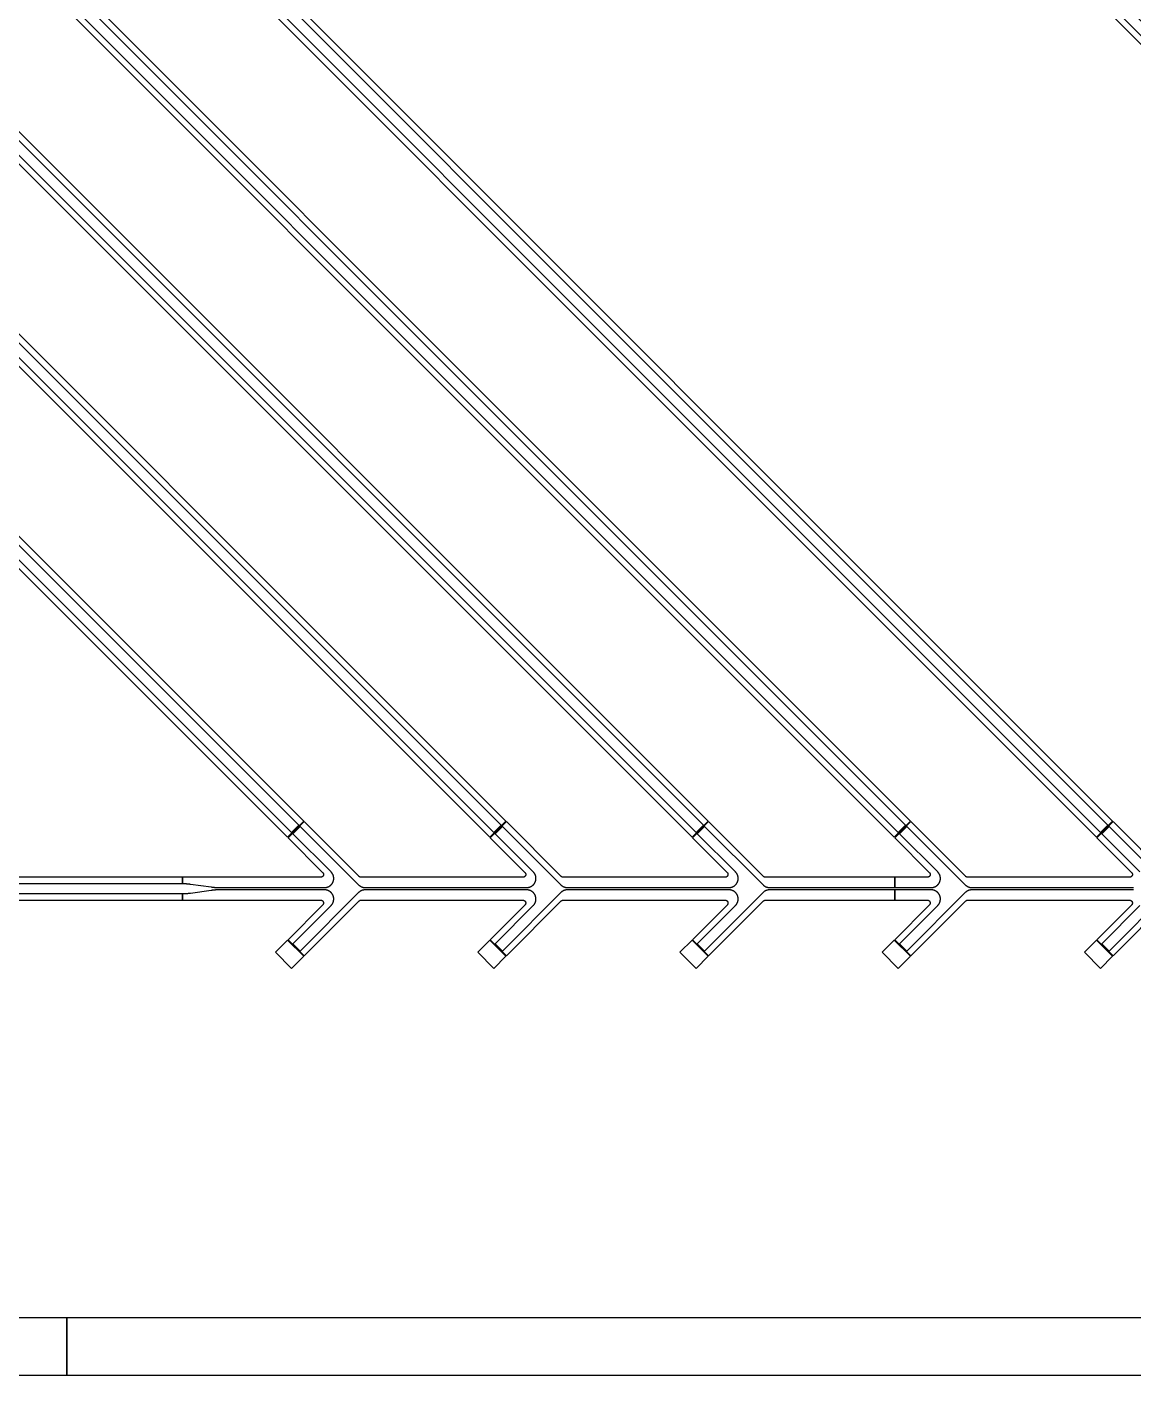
# Model space of a CAD drawing. Extents: x -3500 to 3500, y -3500 to 3500.
# Drawn here: x -70 to 1864, y -3500 to -1144 of the extents above; entities that cross this region are included whole.
import ezdxf

# ---------------------------------------------------------------- set-up
doc = ezdxf.new("R2010")
doc.units = 0

# ---------------------------------------------------------------- blocks, each defined once
blk = doc.blocks.new('DXF_TOP_Kantele_S18W11')
at = {"layer": 'Feedline'}
for points in [[(-1888.14, 2591.927), (2531.913, -1828.126), (2560.126, -1799.913), (-1859.927, 2620.14), (-1867.634, 2612.433), (2551.783, -1806.984), (2538.984, -1819.783), (-1880.433, 2599.634)], [(-2796.917, 2036.704), (1799.913, -2560.126), (1828.126, -2531.913), (-2768.704, 2064.917), (-2776.411, 2057.21), (1819.783, -2538.984), (1806.984, -2551.783), (-2789.21, 2044.411)], [(-2796.917, 1683.15), (1446.36, -2560.126), (1474.573, -2531.913), (-2768.704, 1711.364), (-2776.411, 1703.656), (1466.23, -2538.984), (1453.431, -2551.783), (-2789.21, 1690.858)], [(-2796.917, 1329.597), (1092.806, -2560.126), (1121.02, -2531.913), (-2768.704, 1357.81), (-2776.411, 1350.103), (1112.676, -2538.984), (1099.877, -2551.783), (-2789.21, 1337.304)], [(-2796.917, 976.044), (739.253, -2560.126), (767.466, -2531.913), (-2768.704, 1004.257), (-2776.411, 996.55), (759.123, -2538.984), (746.324, -2551.783), (-2789.21, 983.751)], [(-2796.917, 622.49), (385.7, -2560.126), (413.913, -2531.913), (-2768.704, 650.703), (-2776.411, 642.996), (405.57, -2538.984), (392.771, -2551.783), (-2789.21, 630.197)], [(202.044, -2640.95), (202.913, -2640.954), (203.783, -2640.965), (204.652, -2640.984), (205.522, -2641.01), (206.391, -2641.044), (207.26, -2641.086), (208.128, -2641.135), (208.996, -2641.192), (209.864, -2641.256), (210.73, -2641.328), (211.597, -2641.407), (212.462, -2641.494), (213.327, -2641.588), (214.191, -2641.69), (215.054, -2641.799), (215.915, -2641.916), (252.118, -2646.984), (252.978, -2647.101), (253.841, -2647.21), (254.704, -2647.312), (255.567, -2647.406), (256.432, -2647.493), (257.297, -2647.572), (258.164, -2647.644), (259.03, -2647.708), (259.897, -2647.765), (260.765, -2647.814), (261.632, -2647.856), (262.501, -2647.89), (263.369, -2647.916), (264.238, -2647.935), (265.106, -2647.946), (265.976, -2647.95), (450.431, -2647.95), (450.786, -2647.946), (451.14, -2647.934), (451.494, -2647.914), (451.848, -2647.887), (452.2, -2647.851), (452.552, -2647.808), (452.903, -2647.758), (453.252, -2647.699), (453.601, -2647.632), (453.947, -2647.557), (454.292, -2647.475), (454.635, -2647.386), (454.976, -2647.289), (455.315, -2647.183), (455.652, -2647.072), (455.985, -2646.952), (456.316, -2646.825), (456.644, -2646.69), (456.969, -2646.548), (457.29, -2646.4), (457.608, -2646.243), (457.924, -2646.081), (458.235, -2645.91), (458.543, -2645.734), (458.846, -2645.55), (459.145, -2645.359), (459.44, -2645.163), (459.73, -2644.959), (460.015, -2644.749), (460.296, -2644.533), (460.572, -2644.31), (460.843, -2644.082), (461.11, -2643.848), (461.371, -2643.608), (461.626, -2643.361), (461.875, -2643.11), (462.119, -2642.853), (462.358, -2642.591), (462.59, -2642.323), (462.816, -2642.049), (463.036, -2641.772), (463.251, -2641.489), (463.459, -2641.202), (463.661, -2640.91), (463.855, -2640.614), (464.043, -2640.314), (464.225, -2640.009), (464.399, -2639.701), (464.567, -2639.388), (464.727, -2639.072), (464.881, -2638.753), (465.027, -2638.43), (465.167, -2638.104), (465.299, -2637.775), (465.424, -2637.443), (465.541, -2637.108), (465.65, -2636.771), (465.753, -2636.432), (465.848, -2636.09), (465.934, -2635.746), (466.014, -2635.401), (466.086, -2635.053), (466.15, -2634.704), (466.207, -2634.355), (466.254, -2634.004), (466.295, -2633.652), (466.328, -2633.299), (466.353, -2632.945), (466.37, -2632.591), (466.379, -2632.236), (466.381, -2631.881), (466.374, -2631.527), (466.36, -2631.174), (466.337, -2630.82), (466.307, -2630.466), (466.269, -2630.114), (466.223, -2629.762), (466.17, -2629.411), (466.108, -2629.062), (466.039, -2628.714), (465.962, -2628.368), (465.878, -2628.024), (465.786, -2627.681), (465.686, -2627.342), (465.579, -2627.004), (465.464, -2626.669), (465.341, -2626.336), (465.212, -2626.006), (465.075, -2625.679), (464.931, -2625.355), (464.779, -2625.034), (464.621, -2624.717), (464.456, -2624.403), (464.284, -2624.094), (464.104, -2623.788), (463.919, -2623.486), (463.725, -2623.188), (463.527, -2622.895), (463.321, -2622.605), (463.109, -2622.321), (462.891, -2622.042), (462.667, -2621.768), (462.436, -2621.498), (462.199, -2621.234), (461.957, -2620.976), (461.709, -2620.721), (394.821, -2553.833), (407.62, -2541.035), (509.863, -2643.278), (510.113, -2643.522), (510.366, -2643.759), (510.625, -2643.991), (510.889, -2644.219), (511.158, -2644.439), (511.432, -2644.654), (511.711, -2644.863), (511.994, -2645.065), (512.281, -2645.262), (512.572, -2645.452), (512.867, -2645.636), (513.167, -2645.813), (513.47, -2645.984), (513.777, -2646.148), (514.087, -2646.305), (514.401, -2646.456), (514.718, -2646.599), (515.038, -2646.736), (515.361, -2646.865), (515.686, -2646.988), (516.015, -2647.104), (516.345, -2647.211), (516.679, -2647.313), (517.014, -2647.407), (517.351, -2647.492), (517.69, -2647.572), (518.03, -2647.644), (518.372, -2647.708), (518.716, -2647.765), (519.06, -2647.813), (519.405, -2647.855), (519.751, -2647.889), (520.098, -2647.916), (520.446, -2647.935), (520.794, -2647.946), (521.142, -2647.95), (803.984, -2647.95), (804.339, -2647.946), (804.694, -2647.934), (805.048, -2647.914), (805.401, -2647.887), (805.753, -2647.851), (806.105, -2647.808), (806.456, -2647.758), (806.806, -2647.699), (807.154, -2647.632), (807.501, -2647.557), (807.846, -2647.475), (808.189, -2647.386), (808.53, -2647.289), (808.869, -2647.183), (809.205, -2647.072), (809.539, -2646.952), (809.87, -2646.825), (810.198, -2646.69), (810.523, -2646.548), (810.844, -2646.4), (811.162, -2646.243), (811.478, -2646.081), (811.789, -2645.91), (812.096, -2645.734), (812.399, -2645.55), (812.698, -2645.359), (812.993, -2645.163), (813.283, -2644.959), (813.569, -2644.749), (813.85, -2644.533), (814.126, -2644.31), (814.397, -2644.082), (814.663, -2643.848), (814.924, -2643.608), (815.179, -2643.361), (815.429, -2643.11), (815.672, -2642.853), (815.912, -2642.591), (816.144, -2642.323), (816.37, -2642.049), (816.59, -2641.772), (816.805, -2641.489), (817.012, -2641.202), (817.214, -2640.91), (817.408, -2640.614), (817.596, -2640.314), (817.778, -2640.009), (817.952, -2639.701), (818.12, -2639.388), (818.281, -2639.072), (818.435, -2638.753), (818.581, -2638.43), (818.721, -2638.104), (818.852, -2637.775), (818.977, -2637.443), (819.095, -2637.108), (819.204, -2636.771), (819.306, -2636.432), (819.401, -2636.09), (819.488, -2635.746), (819.568, -2635.401), (819.64, -2635.053), (819.704, -2634.705), (819.76, -2634.355), (819.808, -2634.004), (819.848, -2633.652), (819.881, -2633.299), (819.906, -2632.945), (819.924, -2632.591), (819.933, -2632.236), (819.934, -2631.881), (819.927, -2631.527), (819.913, -2631.174), (819.891, -2630.82), (819.86, -2630.466), (819.822, -2630.114), (819.776, -2629.762), (819.723, -2629.411), (819.662, -2629.062), (819.592, -2628.714), (819.515, -2628.368), (819.431, -2628.024), (819.339, -2627.681), (819.239, -2627.342), (819.132, -2627.004), (819.017, -2626.669), (818.895, -2626.336), (818.766, -2626.006), (818.628, -2625.679), (818.485, -2625.355), (818.333, -2625.034), (818.175, -2624.717), (818.009, -2624.403), (817.837, -2624.094), (817.658, -2623.788), (817.472, -2623.486), (817.279, -2623.188), (817.08, -2622.895), (816.875, -2622.605), (816.662, -2622.321), (816.444, -2622.042), (816.22, -2621.768), (815.989, -2621.498), (815.753, -2621.234), (815.511, -2620.976), (815.262, -2620.721), (748.374, -2553.833), (761.173, -2541.035), (863.416, -2643.278), (863.666, -2643.522), (863.92, -2643.759), (864.179, -2643.991), (864.448, -2644.223), (864.711, -2644.439), (864.985, -2644.654), (865.264, -2644.863), (865.547, -2645.065), (865.834, -2645.262), (866.125, -2645.452), (866.421, -2645.636), (866.72, -2645.813), (867.023, -2645.984), (867.33, -2646.148), (867.641, -2646.305), (867.954, -2646.456), (868.271, -2646.599), (868.591, -2646.736), (868.914, -2646.865), (869.24, -2646.988), (869.568, -2647.104), (869.899, -2647.211), (870.232, -2647.313), (870.567, -2647.407), (870.904, -2647.492), (871.243, -2647.572), (871.584, -2647.644), (871.926, -2647.708), (872.269, -2647.765), (872.614, -2647.813), (872.958, -2647.855), (873.305, -2647.889), (873.652, -2647.916), (873.999, -2647.935), (874.347, -2647.946), (874.695, -2647.95), (1157.538, -2647.95), (1157.893, -2647.946), (1158.247, -2647.934), (1158.601, -2647.914), (1158.955, -2647.887), (1159.306, -2647.851), (1159.658, -2647.808), (1160.009, -2647.758), (1160.359, -2647.699), (1160.707, -2647.632), (1161.054, -2647.557), (1161.399, -2647.475), (1161.742, -2647.386), (1162.083, -2647.289), (1162.422, -2647.183), (1162.758, -2647.072), (1163.092, -2646.952), (1163.423, -2646.825), (1163.751, -2646.69), (1164.076, -2646.548), (1164.397, -2646.4), (1164.715, -2646.243), (1165.031, -2646.081), (1165.342, -2645.91), (1165.649, -2645.734), (1165.953, -2645.55), (1166.252, -2645.359), (1166.546, -2645.163), (1166.837, -2644.959), (1167.122, -2644.749), (1167.403, -2644.533), (1167.679, -2644.31), (1167.95, -2644.082), (1168.217, -2643.848), (1168.477, -2643.608), (1168.732, -2643.361), (1168.982, -2643.11), (1169.226, -2642.853), (1169.465, -2642.591), (1169.697, -2642.323), (1169.923, -2642.049), (1170.143, -2641.772), (1170.358, -2641.489), (1170.565, -2641.202), (1170.767, -2640.91), (1170.962, -2640.614), (1171.149, -2640.314), (1171.331, -2640.009), (1171.506, -2639.701), (1171.674, -2639.388), (1171.834, -2639.072), (1171.988, -2638.753), (1172.134, -2638.43), (1172.274, -2638.104), (1172.405, -2637.775), (1172.53, -2637.443), (1172.648, -2637.108), (1172.757, -2636.771), (1172.86, -2636.432), (1172.955, -2636.09), (1173.041, -2635.746), (1173.121, -2635.401), (1173.193, -2635.053), (1173.257, -2634.704), (1173.314, -2634.355), (1173.361, -2634.004), (1173.402, -2633.652), (1173.435, -2633.299), (1173.46, -2632.945), (1173.477, -2632.591), (1173.486, -2632.236), (1173.487, -2631.881), (1173.481, -2631.527), (1173.466, -2631.174), (1173.444, -2630.82), (1173.414, -2630.466), (1173.376, -2630.114), (1173.33, -2629.762), (1173.277, -2629.411), (1173.215, -2629.062), (1173.146, -2628.714), (1173.069, -2628.368), (1172.985, -2628.025), (1172.892, -2627.682), (1172.792, -2627.342), (1172.685, -2627.004), (1172.571, -2626.669), (1172.448, -2626.336), (1172.319, -2626.006), (1172.182, -2625.679), (1172.038, -2625.355), (1171.886, -2625.034), (1171.728, -2624.717), (1171.562, -2624.403), (1171.391, -2624.094), (1171.211, -2623.788), (1171.025, -2623.486), (1170.832, -2623.188), (1170.633, -2622.895), (1170.428, -2622.605), (1170.216, -2622.321), (1169.998, -2622.042), (1169.774, -2621.768), (1169.542, -2621.498), (1169.306, -2621.234), (1169.064, -2620.976), (1168.816, -2620.721), (1101.928, -2553.833), (1114.727, -2541.035), (1216.97, -2643.278), (1217.219, -2643.522), (1217.473, -2643.759), (1217.732, -2643.991), (1217.996, -2644.219), (1218.265, -2644.439), (1218.538, -2644.654), (1218.818, -2644.863), (1219.1, -2645.065), (1219.387, -2645.262), (1219.679, -2645.452), (1219.974, -2645.636), (1220.274, -2645.813), (1220.577, -2645.984), (1220.884, -2646.148), (1221.194, -2646.305), (1221.508, -2646.456), (1221.825, -2646.599), (1222.145, -2646.736), (1222.468, -2646.865), (1222.793, -2646.988), (1223.122, -2647.104), (1223.452, -2647.211), (1223.785, -2647.313), (1224.12, -2647.407), (1224.458, -2647.492), (1224.797, -2647.572), (1225.137, -2647.644), (1225.484, -2647.709), (1225.823, -2647.765), (1226.167, -2647.813), (1226.512, -2647.855), (1226.858, -2647.889), (1227.205, -2647.916), (1227.553, -2647.935), (1227.901, -2647.946), (1228.249, -2647.95), (1447.138, -2647.95), (1447.138, -2630.05), (1221.248, -2630.05), (1221.05, -2630.046), (1220.852, -2630.035), (1220.655, -2630.015), (1220.458, -2629.987), (1220.263, -2629.953), (1220.069, -2629.911), (1219.877, -2629.86), (1219.688, -2629.803), (1219.501, -2629.738), (1219.316, -2629.665), (1219.134, -2629.586), (1218.956, -2629.5), (1218.781, -2629.406), (1218.61, -2629.306), (1218.443, -2629.199), (1218.281, -2629.086), (1218.122, -2628.966), (1217.968, -2628.84), (1217.821, -2628.709), (1217.678, -2628.572), (1121.798, -2532.691), (1093.584, -2560.905), (1154.109, -2621.429), (1154.249, -2621.574), (1154.382, -2621.726), (1154.511, -2621.882), (1154.632, -2622.043), (1154.746, -2622.208), (1154.854, -2622.379), (1154.956, -2622.553), (1155.05, -2622.732), (1155.137, -2622.913), (1155.216, -2623.098), (1155.288, -2623.287), (1155.353, -2623.478), (1155.41, -2623.671), (1155.459, -2623.867), (1155.5, -2624.065), (1155.533, -2624.263), (1155.56, -2624.464), (1155.577, -2624.664), (1155.586, -2624.866), (1155.587, -2625.068), (1155.581, -2625.269), (1155.566, -2625.47), (1155.544, -2625.671), (1155.512, -2625.87), (1155.474, -2626.068), (1155.427, -2626.264), (1155.373, -2626.457), (1155.311, -2626.649), (1155.241, -2626.841), (1155.164, -2627.025), (1155.079, -2627.209), (1154.988, -2627.388), (1154.889, -2627.563), (1154.783, -2627.735), (1154.67, -2627.903), (1154.551, -2628.065), (1154.426, -2628.223), (1154.294, -2628.375), (1154.156, -2628.523), (1154.012, -2628.664), (1153.863, -2628.801), (1153.709, -2628.93), (1153.55, -2629.054), (1153.385, -2629.17), (1153.217, -2629.281), (1153.044, -2629.384), (1152.866, -2629.481), (1152.685, -2629.57), (1152.502, -2629.653), (1152.315, -2629.728), (1152.124, -2629.795), (1151.931, -2629.854), (1151.737, -2629.906), (1151.54, -2629.95), (1151.341, -2629.985), (1151.141, -2630.014), (1150.941, -2630.034), (1150.738, -2630.046), (1150.538, -2630.05), (867.694, -2630.05), (867.497, -2630.046), (867.299, -2630.035), (867.101, -2630.015), (866.905, -2629.987), (866.71, -2629.953), (866.516, -2629.911), (866.324, -2629.86), (866.135, -2629.803), (865.948, -2629.738), (865.763, -2629.665), (865.581, -2629.586), (865.402, -2629.5), (865.228, -2629.406), (865.057, -2629.306), (864.889, -2629.199), (864.727, -2629.085), (864.569, -2628.966), (864.416, -2628.84), (864.267, -2628.709), (864.125, -2628.572), (768.244, -2532.691), (740.031, -2560.905), (800.556, -2621.429), (800.695, -2621.574), (800.829, -2621.726), (800.958, -2621.883), (801.078, -2622.043), (801.193, -2622.208), (801.301, -2622.379), (801.402, -2622.553), (801.497, -2622.731), (801.584, -2622.913), (801.663, -2623.098), (801.735, -2623.287), (801.8, -2623.478), (801.857, -2623.674), (801.906, -2623.867), (801.947, -2624.065), (801.98, -2624.263), (802.006, -2624.464), (802.023, -2624.664), (802.033, -2624.866), (802.034, -2625.068), (802.027, -2625.269), (802.013, -2625.47), (801.99, -2625.671), (801.959, -2625.87), (801.921, -2626.068), (801.873, -2626.264), (801.82, -2626.457), (801.757, -2626.649), (801.688, -2626.839), (801.611, -2627.025), (801.526, -2627.209), (801.434, -2627.388), (801.335, -2627.563), (801.229, -2627.735), (801.117, -2627.903), (800.998, -2628.065), (800.872, -2628.223), (800.74, -2628.375), (800.603, -2628.523), (800.459, -2628.664), (800.31, -2628.801), (800.155, -2628.93), (799.996, -2629.054), (799.832, -2629.17), (799.664, -2629.281), (799.49, -2629.384), (799.313, -2629.481), (799.132, -2629.57), (798.949, -2629.653), (798.761, -2629.728), (798.571, -2629.794), (798.378, -2629.854), (798.183, -2629.906), (797.986, -2629.95), (797.788, -2629.985), (797.588, -2630.014), (797.387, -2630.034), (797.184, -2630.046), (796.984, -2630.05), (514.141, -2630.05), (513.943, -2630.046), (513.745, -2630.035), (513.548, -2630.015), (513.352, -2629.987), (513.156, -2629.953), (512.963, -2629.911), (512.771, -2629.86), (512.582, -2629.803), (512.394, -2629.738), (512.209, -2629.665), (512.027, -2629.586), (511.849, -2629.499), (511.675, -2629.406), (511.503, -2629.306), (511.336, -2629.199), (511.174, -2629.086), (511.015, -2628.966), (510.862, -2628.84), (510.714, -2628.709), (510.571, -2628.572), (414.691, -2532.691), (386.478, -2560.905), (447.003, -2621.429), (447.142, -2621.574), (447.275, -2621.726), (447.405, -2621.883), (447.525, -2622.043), (447.64, -2622.208), (447.748, -2622.379), (447.849, -2622.553), (447.943, -2622.732), (448.03, -2622.913), (448.109, -2623.098), (448.182, -2623.287), (448.247, -2623.478), (448.304, -2623.674), (448.353, -2623.867), (448.394, -2624.065), (448.427, -2624.263), (448.453, -2624.464), (448.47, -2624.664), (448.479, -2624.866), (448.481, -2625.068), (448.474, -2625.269), (448.459, -2625.47), (448.437, -2625.671), (448.405, -2625.87), (448.367, -2626.068), (448.32, -2626.264), (448.266, -2626.457), (448.204, -2626.649), (448.135, -2626.839), (448.057, -2627.025), (447.973, -2627.209), (447.881, -2627.388), (447.782, -2627.563), (447.676, -2627.735), (447.564, -2627.903), (447.445, -2628.065), (447.318, -2628.223), (447.187, -2628.375), (447.049, -2628.523), (446.905, -2628.664), (446.757, -2628.801), (446.602, -2628.93), (446.443, -2629.054), (446.278, -2629.17), (446.11, -2629.281), (445.937, -2629.384), (445.76, -2629.481), (445.579, -2629.57), (445.395, -2629.653), (445.208, -2629.728), (445.017, -2629.794), (444.825, -2629.854), (444.63, -2629.906), (444.433, -2629.95), (444.234, -2629.985), (444.035, -2630.014), (443.834, -2630.034), (443.631, -2630.046), (443.431, -2630.05), (202.044, -2630.05)], [(202.044, -2669.95), (443.431, -2669.95), (443.633, -2669.954), (443.834, -2669.966), (444.035, -2669.986), (444.234, -2670.015), (444.433, -2670.05), (444.63, -2670.094), (444.825, -2670.146), (445.017, -2670.206), (445.208, -2670.272), (445.395, -2670.347), (445.579, -2670.43), (445.76, -2670.519), (445.937, -2670.616), (446.11, -2670.719), (446.278, -2670.83), (446.443, -2670.946), (446.602, -2671.07), (446.757, -2671.199), (446.905, -2671.336), (447.049, -2671.477), (447.187, -2671.625), (447.318, -2671.777), (447.445, -2671.935), (447.564, -2672.097), (447.676, -2672.265), (447.782, -2672.437), (447.881, -2672.612), (447.973, -2672.791), (448.057, -2672.975), (448.135, -2673.162), (448.204, -2673.351), (448.266, -2673.543), (448.32, -2673.736), (448.367, -2673.932), (448.405, -2674.13), (448.437, -2674.329), (448.459, -2674.53), (448.474, -2674.731), (448.481, -2674.932), (448.479, -2675.134), (448.47, -2675.336), (448.453, -2675.536), (448.427, -2675.737), (448.394, -2675.935), (448.353, -2676.133), (448.303, -2676.329), (448.247, -2676.522), (448.182, -2676.713), (448.109, -2676.902), (448.03, -2677.087), (447.943, -2677.268), (447.849, -2677.447), (447.748, -2677.621), (447.64, -2677.792), (447.523, -2677.959), (447.403, -2678.119), (447.275, -2678.274), (447.142, -2678.426), (447.003, -2678.571), (386.478, -2739.095), (414.691, -2767.309), (510.571, -2671.428), (510.714, -2671.291), (510.862, -2671.16), (511.015, -2671.034), (511.174, -2670.914), (511.336, -2670.801), (511.503, -2670.694), (511.675, -2670.594), (511.849, -2670.501), (512.027, -2670.414), (512.209, -2670.335), (512.394, -2670.262), (512.582, -2670.197), (512.771, -2670.14), (512.963, -2670.089), (513.156, -2670.047), (513.352, -2670.013), (513.548, -2669.985), (513.745, -2669.965), (513.945, -2669.954), (514.142, -2669.95), (796.984, -2669.95), (797.186, -2669.954), (797.387, -2669.966), (797.588, -2669.986), (797.788, -2670.015), (797.986, -2670.05), (798.183, -2670.094), (798.378, -2670.146), (798.571, -2670.206), (798.761, -2670.272), (798.949, -2670.347), (799.132, -2670.43), (799.313, -2670.519), (799.49, -2670.616), (799.664, -2670.719), (799.832, -2670.83), (799.996, -2670.946), (800.155, -2671.07), (800.31, -2671.199), (800.459, -2671.336), (800.603, -2671.477), (800.74, -2671.625), (800.872, -2671.777), (800.998, -2671.935), (801.117, -2672.097), (801.229, -2672.265), (801.335, -2672.437), (801.434, -2672.612), (801.526, -2672.791), (801.611, -2672.975), (801.688, -2673.162), (801.757, -2673.351), (801.82, -2673.543), (801.873, -2673.736), (801.921, -2673.932), (801.959, -2674.13), (801.99, -2674.329), (802.013, -2674.53), (802.027, -2674.731), (802.034, -2674.932), (802.033, -2675.134), (802.023, -2675.336), (802.006, -2675.536), (801.98, -2675.737), (801.947, -2675.935), (801.906, -2676.133), (801.856, -2676.329), (801.8, -2676.522), (801.735, -2676.713), (801.663, -2676.902), (801.584, -2677.087), (801.497, -2677.269), (801.402, -2677.447), (801.301, -2677.621), (801.193, -2677.792), (801.076, -2677.959), (800.956, -2678.119), (800.829, -2678.274), (800.695, -2678.426), (800.556, -2678.571), (740.031, -2739.095), (768.244, -2767.309), (864.125, -2671.428), (864.267, -2671.291), (864.416, -2671.16), (864.569, -2671.034), (864.727, -2670.915), (864.889, -2670.801), (865.057, -2670.694), (865.228, -2670.594), (865.402, -2670.5), (865.581, -2670.414), (865.763, -2670.335), (865.948, -2670.262), (866.135, -2670.197), (866.324, -2670.14), (866.516, -2670.089), (866.71, -2670.047), (866.905, -2670.013), (867.101, -2669.985), (867.303, -2669.965), (867.499, -2669.954), (867.695, -2669.95), (1150.538, -2669.95), (1150.74, -2669.954), (1150.941, -2669.966), (1151.141, -2669.986), (1151.341, -2670.015), (1151.54, -2670.05), (1151.737, -2670.094), (1151.931, -2670.146), (1152.124, -2670.205), (1152.315, -2670.272), (1152.502, -2670.347), (1152.685, -2670.43), (1152.866, -2670.519), (1153.044, -2670.616), (1153.217, -2670.719), (1153.385, -2670.83), (1153.55, -2670.946), (1153.709, -2671.07), (1153.863, -2671.199), (1154.012, -2671.336), (1154.156, -2671.477), (1154.294, -2671.625), (1154.426, -2671.777), (1154.551, -2671.935), (1154.67, -2672.097), (1154.783, -2672.265), (1154.889, -2672.437), (1154.988, -2672.612), (1155.079, -2672.791), (1155.164, -2672.975), (1155.242, -2673.161), (1155.311, -2673.351), (1155.373, -2673.543), (1155.427, -2673.736), (1155.474, -2673.932), (1155.512, -2674.13), (1155.544, -2674.329), (1155.566, -2674.53), (1155.581, -2674.731), (1155.587, -2674.932), (1155.586, -2675.134), (1155.577, -2675.336), (1155.56, -2675.536), (1155.533, -2675.737), (1155.5, -2675.935), (1155.459, -2676.133), (1155.41, -2676.33), (1155.353, -2676.522), (1155.288, -2676.713), (1155.216, -2676.902), (1155.137, -2677.087), (1155.05, -2677.268), (1154.956, -2677.447), (1154.854, -2677.621), (1154.746, -2677.792), (1154.632, -2677.957), (1154.51, -2678.119), (1154.382, -2678.274), (1154.249, -2678.426), (1154.109, -2678.571), (1093.584, -2739.095), (1121.798, -2767.309), (1217.678, -2671.428), (1217.821, -2671.291), (1217.968, -2671.16), (1218.122, -2671.034), (1218.281, -2670.914), (1218.443, -2670.801), (1218.61, -2670.694), (1218.781, -2670.594), (1218.956, -2670.5), (1219.134, -2670.414), (1219.316, -2670.335), (1219.501, -2670.262), (1219.688, -2670.197), (1219.877, -2670.14), (1220.069, -2670.089), (1220.263, -2670.047), (1220.461, -2670.012), (1220.655, -2669.985), (1220.852, -2669.965), (1221.052, -2669.954), (1221.249, -2669.95), (1447.138, -2669.95), (1447.138, -2652.05), (1228.249, -2652.05), (1227.901, -2652.054), (1227.553, -2652.065), (1227.205, -2652.084), (1226.858, -2652.111), (1226.512, -2652.145), (1226.167, -2652.187), (1225.823, -2652.235), (1225.479, -2652.292), (1225.137, -2652.356), (1224.797, -2652.428), (1224.458, -2652.508), (1224.12, -2652.593), (1223.785, -2652.687), (1223.452, -2652.789), (1223.122, -2652.896), (1222.793, -2653.012), (1222.468, -2653.135), (1222.145, -2653.264), (1221.825, -2653.401), (1221.508, -2653.544), (1221.194, -2653.695), (1220.879, -2653.855), (1220.577, -2654.016), (1220.263, -2654.194), (1219.974, -2654.364), (1219.679, -2654.548), (1219.387, -2654.738), (1219.1, -2654.935), (1218.818, -2655.137), (1218.538, -2655.346), (1218.265, -2655.561), (1217.996, -2655.781), (1217.732, -2656.009), (1217.473, -2656.241), (1217.219, -2656.478), (1216.97, -2656.722), (1114.727, -2758.965), (1101.928, -2746.167), (1168.816, -2679.279), (1169.064, -2679.024), (1169.306, -2678.766), (1169.542, -2678.502), (1169.774, -2678.232), (1169.998, -2677.958), (1170.216, -2677.679), (1170.428, -2677.395), (1170.633, -2677.105), (1170.832, -2676.812), (1171.025, -2676.514), (1171.211, -2676.212), (1171.391, -2675.906), (1171.562, -2675.597), (1171.728, -2675.283), (1171.886, -2674.966), (1172.038, -2674.645), (1172.182, -2674.321), (1172.319, -2673.994), (1172.448, -2673.664), (1172.571, -2673.331), (1172.685, -2672.996), (1172.792, -2672.658), (1172.892, -2672.318), (1172.985, -2671.975), (1173.069, -2671.632), (1173.146, -2671.286), (1173.215, -2670.938), (1173.277, -2670.589), (1173.33, -2670.238), (1173.376, -2669.886), (1173.414, -2669.534), (1173.444, -2669.18), (1173.466, -2668.826), (1173.481, -2668.473), (1173.487, -2668.119), (1173.486, -2667.764), (1173.477, -2667.409), (1173.46, -2667.055), (1173.435, -2666.701), (1173.402, -2666.348), (1173.361, -2665.996), (1173.314, -2665.645), (1173.257, -2665.296), (1173.193, -2664.947), (1173.121, -2664.599), (1173.041, -2664.254), (1172.955, -2663.91), (1172.86, -2663.568), (1172.757, -2663.229), (1172.648, -2662.892), (1172.53, -2662.557), (1172.405, -2662.225), (1172.274, -2661.896), (1172.134, -2661.57), (1171.988, -2661.247), (1171.834, -2660.928), (1171.674, -2660.612), (1171.506, -2660.299), (1171.331, -2659.991), (1171.149, -2659.686), (1170.962, -2659.386), (1170.767, -2659.09), (1170.565, -2658.798), (1170.358, -2658.511), (1170.143, -2658.228), (1169.923, -2657.951), (1169.697, -2657.677), (1169.465, -2657.409), (1169.226, -2657.147), (1168.982, -2656.89), (1168.732, -2656.639), (1168.477, -2656.392), (1168.217, -2656.152), (1167.95, -2655.918), (1167.679, -2655.69), (1167.403, -2655.467), (1167.122, -2655.251), (1166.837, -2655.041), (1166.546, -2654.837), (1166.252, -2654.641), (1165.953, -2654.45), (1165.649, -2654.266), (1165.342, -2654.09), (1165.031, -2653.919), (1164.715, -2653.757), (1164.397, -2653.6), (1164.076, -2653.452), (1163.751, -2653.31), (1163.423, -2653.175), (1163.092, -2653.048), (1162.758, -2652.928), (1162.422, -2652.817), (1162.083, -2652.711), (1161.742, -2652.614), (1161.399, -2652.525), (1161.054, -2652.443), (1160.707, -2652.368), (1160.359, -2652.301), (1160.009, -2652.242), (1159.658, -2652.192), (1159.306, -2652.149), (1158.955, -2652.113), (1158.601, -2652.086), (1158.247, -2652.066), (1157.893, -2652.054), (1157.538, -2652.05), (874.695, -2652.05), (874.347, -2652.054), (873.999, -2652.065), (873.652, -2652.084), (873.305, -2652.111), (872.958, -2652.145), (872.614, -2652.187), (872.269, -2652.235), (871.926, -2652.292), (871.584, -2652.356), (871.243, -2652.428), (870.904, -2652.508), (870.567, -2652.593), (870.232, -2652.687), (869.899, -2652.789), (869.568, -2652.896), (869.24, -2653.012), (868.914, -2653.135), (868.591, -2653.264), (868.271, -2653.401), (867.954, -2653.544), (867.641, -2653.695), (867.326, -2653.854), (867.023, -2654.016), (866.72, -2654.187), (866.421, -2654.364), (866.125, -2654.548), (865.834, -2654.738), (865.547, -2654.935), (865.264, -2655.137), (864.985, -2655.346), (864.711, -2655.561), (864.443, -2655.781), (864.179, -2656.009), (863.92, -2656.241), (863.666, -2656.478), (863.416, -2656.722), (761.173, -2758.965), (748.374, -2746.167), (815.262, -2679.279), (815.511, -2679.024), (815.753, -2678.766), (815.989, -2678.502), (816.22, -2678.232), (816.444, -2677.958), (816.662, -2677.679), (816.875, -2677.395), (817.08, -2677.105), (817.279, -2676.812), (817.472, -2676.514), (817.658, -2676.212), (817.837, -2675.906), (818.009, -2675.597), (818.175, -2675.283), (818.333, -2674.966), (818.485, -2674.645), (818.628, -2674.321), (818.766, -2673.994), (818.895, -2673.664), (819.017, -2673.331), (819.132, -2672.996), (819.239, -2672.658), (819.339, -2672.319), (819.431, -2671.976), (819.515, -2671.632), (819.592, -2671.286), (819.662, -2670.938), (819.723, -2670.589), (819.776, -2670.238), (819.822, -2669.886), (819.86, -2669.534), (819.891, -2669.18), (819.913, -2668.826), (819.927, -2668.473), (819.934, -2668.119), (819.933, -2667.764), (819.924, -2667.409), (819.906, -2667.055), (819.881, -2666.701), (819.848, -2666.348), (819.808, -2665.996), (819.76, -2665.645), (819.704, -2665.295), (819.64, -2664.947), (819.568, -2664.599), (819.488, -2664.254), (819.401, -2663.91), (819.306, -2663.568), (819.204, -2663.229), (819.095, -2662.892), (818.977, -2662.557), (818.852, -2662.225), (818.721, -2661.896), (818.581, -2661.57), (818.435, -2661.247), (818.281, -2660.928), (818.12, -2660.612), (817.952, -2660.299), (817.778, -2659.991), (817.596, -2659.686), (817.408, -2659.386), (817.214, -2659.09), (817.012, -2658.798), (816.805, -2658.511), (816.59, -2658.228), (816.37, -2657.951), (816.144, -2657.677), (815.912, -2657.409), (815.672, -2657.147), (815.429, -2656.89), (815.179, -2656.639), (814.924, -2656.392), (814.663, -2656.152), (814.397, -2655.918), (814.126, -2655.69), (813.85, -2655.467), (813.569, -2655.251), (813.283, -2655.041), (812.993, -2654.837), (812.698, -2654.641), (812.399, -2654.45), (812.096, -2654.266), (811.789, -2654.09), (811.478, -2653.919), (811.162, -2653.757), (810.844, -2653.6), (810.523, -2653.452), (810.198, -2653.31), (809.87, -2653.175), (809.539, -2653.048), (809.205, -2652.928), (808.869, -2652.817), (808.53, -2652.711), (808.189, -2652.614), (807.846, -2652.525), (807.501, -2652.443), (807.154, -2652.368), (806.806, -2652.301), (806.456, -2652.242), (806.105, -2652.192), (805.753, -2652.149), (805.401, -2652.113), (805.048, -2652.086), (804.694, -2652.066), (804.339, -2652.054), (803.984, -2652.05), (521.142, -2652.05), (520.794, -2652.054), (520.446, -2652.065), (520.098, -2652.084), (519.751, -2652.111), (519.405, -2652.145), (519.06, -2652.187), (518.716, -2652.235), (518.372, -2652.292), (518.03, -2652.356), (517.69, -2652.428), (517.351, -2652.508), (517.014, -2652.593), (516.679, -2652.687), (516.345, -2652.789), (516.015, -2652.896), (515.686, -2653.012), (515.361, -2653.135), (515.038, -2653.264), (514.718, -2653.401), (514.401, -2653.544), (514.087, -2653.695), (513.772, -2653.855), (513.47, -2654.016), (513.156, -2654.194), (512.867, -2654.364), (512.572, -2654.548), (512.281, -2654.738), (511.994, -2654.935), (511.711, -2655.137), (511.432, -2655.346), (511.158, -2655.561), (510.889, -2655.781), (510.625, -2656.009), (510.366, -2656.241), (510.113, -2656.478), (509.863, -2656.722), (407.62, -2758.965), (394.821, -2746.167), (461.709, -2679.279), (461.957, -2679.024), (462.199, -2678.766), (462.436, -2678.502), (462.667, -2678.232), (462.891, -2677.958), (463.109, -2677.679), (463.321, -2677.395), (463.527, -2677.105), (463.725, -2676.812), (463.919, -2676.514), (464.104, -2676.212), (464.284, -2675.906), (464.456, -2675.597), (464.621, -2675.283), (464.779, -2674.966), (464.931, -2674.645), (465.075, -2674.321), (465.212, -2673.994), (465.341, -2673.664), (465.464, -2673.331), (465.579, -2672.996), (465.686, -2672.658), (465.786, -2672.319), (465.878, -2671.976), (465.962, -2671.632), (466.039, -2671.286), (466.108, -2670.938), (466.17, -2670.589), (466.223, -2670.238), (466.269, -2669.886), (466.307, -2669.534), (466.337, -2669.18), (466.36, -2668.826), (466.374, -2668.473), (466.381, -2668.119), (466.379, -2667.764), (466.37, -2667.409), (466.353, -2667.055), (466.328, -2666.701), (466.295, -2666.348), (466.254, -2665.996), (466.207, -2665.645), (466.15, -2665.296), (466.086, -2664.947), (466.014, -2664.599), (465.934, -2664.254), (465.848, -2663.91), (465.753, -2663.568), (465.65, -2663.229), (465.541, -2662.892), (465.424, -2662.557), (465.299, -2662.225), (465.167, -2661.896), (465.027, -2661.57), (464.881, -2661.247), (464.727, -2660.928), (464.567, -2660.612), (464.399, -2660.299), (464.225, -2659.991), (464.043, -2659.686), (463.855, -2659.386), (463.661, -2659.09), (463.459, -2658.798), (463.251, -2658.511), (463.036, -2658.228), (462.816, -2657.951), (462.59, -2657.677), (462.358, -2657.409), (462.119, -2657.147), (461.875, -2656.89), (461.626, -2656.639), (461.371, -2656.392), (461.11, -2656.152), (460.843, -2655.918), (460.572, -2655.69), (460.296, -2655.467), (460.015, -2655.251), (459.73, -2655.041), (459.44, -2654.837), (459.145, -2654.641), (458.846, -2654.45), (458.543, -2654.266), (458.235, -2654.09), (457.924, -2653.919), (457.608, -2653.757), (457.29, -2653.6), (456.969, -2653.452), (456.644, -2653.31), (456.316, -2653.175), (455.985, -2653.048), (455.652, -2652.928), (455.315, -2652.817), (454.976, -2652.711), (454.635, -2652.614), (454.292, -2652.525), (453.947, -2652.443), (453.601, -2652.368), (453.252, -2652.301), (452.903, -2652.242), (452.552, -2652.192), (452.2, -2652.149), (451.848, -2652.113), (451.494, -2652.086), (451.14, -2652.066), (450.786, -2652.054), (450.431, -2652.05), (265.976, -2652.05), (265.106, -2652.054), (264.238, -2652.065), (263.369, -2652.084), (262.501, -2652.11), (261.632, -2652.144), (260.765, -2652.186), (259.897, -2652.235), (259.03, -2652.292), (258.164, -2652.356), (257.297, -2652.428), (256.432, -2652.507), (255.567, -2652.594), (254.704, -2652.688), (253.841, -2652.79), (252.978, -2652.899), (252.118, -2653.016), (215.915, -2658.084), (215.054, -2658.201), (214.191, -2658.31), (213.327, -2658.412), (212.462, -2658.506), (211.597, -2658.593), (210.73, -2658.672), (209.864, -2658.744), (208.996, -2658.808), (208.128, -2658.865), (207.26, -2658.914), (206.391, -2658.956), (205.522, -2658.99), (204.652, -2659.016), (203.783, -2659.035), (202.913, -2659.046), (202.044, -2659.05)], [(364.557, -2761.016), (392.771, -2789.229), (413.913, -2768.087), (385.7, -2739.874)], [(718.111, -2761.016), (746.324, -2789.229), (767.466, -2768.087), (739.253, -2739.874)], [(1071.664, -2761.016), (1099.877, -2789.229), (1121.02, -2768.087), (1092.806, -2739.874)], [(1425.218, -2761.016), (1453.431, -2789.229), (1474.573, -2768.087), (1446.36, -2739.874)], [(1778.771, -2761.016), (1806.984, -2789.229), (1828.126, -2768.087), (1799.913, -2739.874)]]:
    blk.add_lwpolyline(points, close=True, dxfattribs=at)
for points in [[(-742.893, -2640.95), (202.044, -2640.95), (202.044, -2630.05), (-742.893, -2630.05)], [(-742.893, -2669.95), (202.044, -2669.95), (202.044, -2659.05), (-742.893, -2659.05)], [(1875.922, -2620.721), (1809.035, -2553.833), (1821.833, -2541.035), (1924.077, -2643.278)], [(1924.785, -2628.572), (1828.905, -2532.691), (1800.691, -2560.905), (1861.216, -2621.429), (1861.356, -2621.574), (1861.489, -2621.726), (1861.618, -2621.883), (1861.739, -2622.043), (1861.853, -2622.208), (1861.961, -2622.379), (1862.062, -2622.553), (1862.157, -2622.731), (1862.244, -2622.913), (1862.323, -2623.098), (1862.395, -2623.287), (1862.46, -2623.478), (1862.517, -2623.671), (1862.566, -2623.867), (1862.607, -2624.065), (1862.64, -2624.263), (1862.666, -2624.464), (1862.684, -2624.664), (1862.693, -2624.866), (1862.694, -2625.068), (1862.688, -2625.269), (1862.673, -2625.47), (1862.65, -2625.671), (1862.619, -2625.87), (1862.581, -2626.068), (1862.534, -2626.264), (1862.48, -2626.458), (1862.417, -2626.649), (1862.348, -2626.839), (1862.271, -2627.025), (1862.186, -2627.209), (1862.094, -2627.388), (1861.995, -2627.563), (1861.89, -2627.735), (1861.777, -2627.903), (1861.658, -2628.065), (1861.532, -2628.223), (1861.4, -2628.375), (1861.263, -2628.523), (1861.119, -2628.664), (1860.97, -2628.801), (1860.815, -2628.93), (1860.656, -2629.054), (1860.492, -2629.17), (1860.324, -2629.281), (1860.15, -2629.384), (1859.973, -2629.481), (1859.792, -2629.57), (1859.609, -2629.653), (1859.421, -2629.728), (1859.231, -2629.794), (1859.038, -2629.854), (1858.843, -2629.906), (1858.646, -2629.95), (1858.448, -2629.985), (1858.248, -2630.014), (1858.048, -2630.034), (1857.844, -2630.046), (1857.645, -2630.05), (1574.801, -2630.05), (1574.604, -2630.046), (1574.406, -2630.035), (1574.208, -2630.015), (1574.012, -2629.987), (1573.816, -2629.953), (1573.623, -2629.911), (1573.431, -2629.86), (1573.242, -2629.803), (1573.054, -2629.738), (1572.87, -2629.665), (1572.688, -2629.586), (1572.509, -2629.5), (1572.335, -2629.406), (1572.163, -2629.306), (1571.996, -2629.199), (1571.834, -2629.086), (1571.675, -2628.966), (1571.522, -2628.84), (1571.374, -2628.709), (1571.231, -2628.572), (1475.351, -2532.691), (1447.138, -2560.905), (1507.663, -2621.429), (1507.802, -2621.574), (1507.936, -2621.726), (1508.065, -2621.883), (1508.185, -2622.043), (1508.3, -2622.208), (1508.408, -2622.379), (1508.509, -2622.553), (1508.603, -2622.732), (1508.69, -2622.913), (1508.769, -2623.098), (1508.842, -2623.287), (1508.907, -2623.478), (1508.964, -2623.674), (1509.013, -2623.867), (1509.054, -2624.065), (1509.087, -2624.263), (1509.113, -2624.464), (1509.13, -2624.664), (1509.139, -2624.866), (1509.141, -2625.068), (1509.134, -2625.269), (1509.12, -2625.47), (1509.097, -2625.671), (1509.066, -2625.87), (1509.027, -2626.068), (1508.98, -2626.264), (1508.926, -2626.457), (1508.864, -2626.649), (1508.795, -2626.839), (1508.718, -2627.025), (1508.633, -2627.209), (1508.541, -2627.388), (1508.442, -2627.563), (1508.336, -2627.735), (1508.224, -2627.903), (1508.105, -2628.065), (1507.978, -2628.223), (1507.847, -2628.375), (1507.71, -2628.523), (1507.565, -2628.664), (1507.417, -2628.801), (1507.262, -2628.93), (1507.103, -2629.054), (1506.938, -2629.17), (1506.77, -2629.281), (1506.597, -2629.384), (1506.42, -2629.481), (1506.239, -2629.57), (1506.055, -2629.653), (1505.868, -2629.728), (1505.678, -2629.794), (1505.485, -2629.854), (1505.29, -2629.906), (1505.093, -2629.95), (1504.895, -2629.985), (1504.695, -2630.014), (1504.494, -2630.034), (1504.291, -2630.046), (1504.091, -2630.05), (1447.138, -2630.05), (1447.138, -2647.95), (1511.091, -2647.95), (1511.446, -2647.946), (1511.8, -2647.934), (1512.154, -2647.914), (1512.508, -2647.887), (1512.86, -2647.851), (1513.212, -2647.808), (1513.563, -2647.758), (1513.913, -2647.699), (1514.261, -2647.632), (1514.608, -2647.557), (1514.953, -2647.475), (1515.296, -2647.386), (1515.637, -2647.289), (1515.975, -2647.183), (1516.312, -2647.072), (1516.645, -2646.952), (1516.981, -2646.822), (1517.305, -2646.69), (1517.63, -2646.548), (1517.95, -2646.4), (1518.269, -2646.243), (1518.584, -2646.081), (1518.896, -2645.91), (1519.203, -2645.734), (1519.506, -2645.55), (1519.805, -2645.359), (1520.1, -2645.163), (1520.39, -2644.959), (1520.676, -2644.749), (1520.962, -2644.528), (1521.232, -2644.31), (1521.503, -2644.082), (1521.77, -2643.848), (1522.031, -2643.608), (1522.286, -2643.361), (1522.535, -2643.11), (1522.779, -2642.853), (1523.018, -2642.591), (1523.251, -2642.323), (1523.477, -2642.049), (1523.697, -2641.772), (1523.911, -2641.489), (1524.119, -2641.202), (1524.321, -2640.91), (1524.515, -2640.614), (1524.703, -2640.314), (1524.885, -2640.009), (1525.059, -2639.701), (1525.227, -2639.387), (1525.387, -2639.072), (1525.542, -2638.753), (1525.688, -2638.43), (1525.827, -2638.104), (1525.959, -2637.775), (1526.084, -2637.443), (1526.201, -2637.108), (1526.311, -2636.771), (1526.413, -2636.432), (1526.508, -2636.09), (1526.595, -2635.746), (1526.674, -2635.401), (1526.746, -2635.053), (1526.81, -2634.704), (1526.867, -2634.355), (1526.915, -2634.004), (1526.955, -2633.652), (1526.988, -2633.299), (1527.013, -2632.945), (1527.03, -2632.591), (1527.04, -2632.236), (1527.041, -2631.881), (1527.034, -2631.527), (1527.02, -2631.174), (1526.997, -2630.82), (1526.967, -2630.466), (1526.929, -2630.114), (1526.883, -2629.762), (1526.83, -2629.411), (1526.769, -2629.062), (1526.699, -2628.714), (1526.622, -2628.368), (1526.538, -2628.024), (1526.446, -2627.681), (1526.346, -2627.342), (1526.239, -2627.004), (1526.124, -2626.669), (1526.001, -2626.336), (1525.872, -2626.006), (1525.735, -2625.679), (1525.591, -2625.355), (1525.44, -2625.034), (1525.282, -2624.717), (1525.116, -2624.403), (1524.944, -2624.094), (1524.764, -2623.788), (1524.579, -2623.486), (1524.386, -2623.188), (1524.187, -2622.895), (1523.982, -2622.605), (1523.769, -2622.321), (1523.551, -2622.042), (1523.327, -2621.768), (1523.096, -2621.498), (1522.86, -2621.234), (1522.618, -2620.976), (1522.369, -2620.721), (1455.481, -2553.833), (1468.28, -2541.035), (1570.523, -2643.278), (1570.773, -2643.522), (1571.027, -2643.759), (1571.285, -2643.991), (1571.549, -2644.219), (1571.818, -2644.439), (1572.092, -2644.654), (1572.371, -2644.863), (1572.654, -2645.065), (1572.941, -2645.262), (1573.232, -2645.452), (1573.528, -2645.636), (1573.827, -2645.813), (1574.131, -2645.985), (1574.437, -2646.148), (1574.747, -2646.305), (1575.061, -2646.456), (1575.378, -2646.599), (1575.698, -2646.736), (1576.021, -2646.865), (1576.353, -2646.99), (1576.675, -2647.104), (1577.006, -2647.211), (1577.339, -2647.313), (1577.674, -2647.407), (1578.011, -2647.492), (1578.35, -2647.572), (1578.691, -2647.644), (1579.033, -2647.708), (1579.376, -2647.765), (1579.721, -2647.813), (1580.065, -2647.855), (1580.411, -2647.889), (1580.758, -2647.916), (1581.106, -2647.935), (1581.454, -2647.946), (1581.802, -2647.95), (1864.645, -2647.95)], [(1924.077, -2656.722), (1821.833, -2758.965), (1809.035, -2746.167), (1875.922, -2679.279)], [(1864.645, -2652.05), (1581.802, -2652.05), (1581.454, -2652.054), (1581.106, -2652.065), (1580.758, -2652.084), (1580.411, -2652.111), (1580.065, -2652.145), (1579.721, -2652.187), (1579.376, -2652.235), (1579.033, -2652.292), (1578.691, -2652.356), (1578.344, -2652.429), (1578.011, -2652.508), (1577.674, -2652.593), (1577.339, -2652.687), (1577.006, -2652.789), (1576.675, -2652.896), (1576.347, -2653.012), (1576.021, -2653.135), (1575.698, -2653.264), (1575.378, -2653.401), (1575.061, -2653.544), (1574.747, -2653.695), (1574.433, -2653.854), (1574.13, -2654.016), (1573.816, -2654.194), (1573.528, -2654.364), (1573.232, -2654.548), (1572.937, -2654.74), (1572.654, -2654.935), (1572.371, -2655.137), (1572.092, -2655.346), (1571.818, -2655.561), (1571.549, -2655.781), (1571.285, -2656.009), (1571.027, -2656.241), (1570.773, -2656.478), (1570.523, -2656.722), (1468.28, -2758.965), (1455.481, -2746.167), (1522.369, -2679.279), (1522.618, -2679.024), (1522.86, -2678.766), (1523.096, -2678.502), (1523.327, -2678.232), (1523.551, -2677.958), (1523.769, -2677.679), (1523.982, -2677.395), (1524.187, -2677.105), (1524.386, -2676.812), (1524.579, -2676.514), (1524.764, -2676.212), (1524.944, -2675.906), (1525.116, -2675.597), (1525.282, -2675.283), (1525.44, -2674.966), (1525.591, -2674.645), (1525.735, -2674.321), (1525.872, -2673.994), (1526.001, -2673.664), (1526.125, -2673.327), (1526.239, -2672.996), (1526.346, -2672.658), (1526.446, -2672.319), (1526.538, -2671.976), (1526.622, -2671.632), (1526.699, -2671.286), (1526.769, -2670.938), (1526.83, -2670.589), (1526.883, -2670.238), (1526.929, -2669.886), (1526.967, -2669.534), (1526.997, -2669.18), (1527.02, -2668.826), (1527.034, -2668.473), (1527.041, -2668.119), (1527.04, -2667.764), (1527.03, -2667.409), (1527.013, -2667.055), (1526.988, -2666.701), (1526.955, -2666.348), (1526.915, -2665.996), (1526.867, -2665.645), (1526.81, -2665.296), (1526.746, -2664.947), (1526.674, -2664.599), (1526.595, -2664.254), (1526.508, -2663.91), (1526.413, -2663.568), (1526.311, -2663.229), (1526.201, -2662.892), (1526.084, -2662.557), (1525.959, -2662.225), (1525.827, -2661.896), (1525.688, -2661.57), (1525.542, -2661.247), (1525.387, -2660.928), (1525.227, -2660.612), (1525.059, -2660.299), (1524.885, -2659.991), (1524.703, -2659.686), (1524.515, -2659.386), (1524.321, -2659.09), (1524.119, -2658.798), (1523.911, -2658.511), (1523.697, -2658.228), (1523.477, -2657.951), (1523.251, -2657.677), (1523.018, -2657.409), (1522.779, -2657.147), (1522.535, -2656.89), (1522.286, -2656.639), (1522.031, -2656.392), (1521.77, -2656.152), (1521.503, -2655.918), (1521.232, -2655.69), (1520.956, -2655.467), (1520.676, -2655.251), (1520.39, -2655.041), (1520.1, -2654.837), (1519.805, -2654.641), (1519.506, -2654.45), (1519.203, -2654.266), (1518.896, -2654.09), (1518.584, -2653.919), (1518.269, -2653.757), (1517.95, -2653.6), (1517.63, -2653.452), (1517.305, -2653.31), (1516.976, -2653.175), (1516.645, -2653.048), (1516.312, -2652.928), (1515.975, -2652.817), (1515.637, -2652.711), (1515.296, -2652.614), (1514.953, -2652.525), (1514.608, -2652.443), (1514.261, -2652.368), (1513.913, -2652.301), (1513.563, -2652.242), (1513.212, -2652.192), (1512.86, -2652.149), (1512.508, -2652.113), (1512.154, -2652.086), (1511.8, -2652.066), (1511.446, -2652.054), (1511.091, -2652.05), (1447.138, -2652.05), (1447.138, -2669.95), (1504.091, -2669.95), (1504.293, -2669.954), (1504.494, -2669.966), (1504.695, -2669.986), (1504.895, -2670.015), (1505.093, -2670.05), (1505.29, -2670.094), (1505.485, -2670.146), (1505.678, -2670.206), (1505.868, -2670.272), (1506.055, -2670.347), (1506.239, -2670.43), (1506.42, -2670.519), (1506.597, -2670.616), (1506.77, -2670.719), (1506.938, -2670.83), (1507.103, -2670.946), (1507.262, -2671.07), (1507.417, -2671.199), (1507.565, -2671.336), (1507.71, -2671.477), (1507.847, -2671.625), (1507.978, -2671.777), (1508.105, -2671.935), (1508.224, -2672.097), (1508.336, -2672.265), (1508.442, -2672.437), (1508.541, -2672.612), (1508.633, -2672.791), (1508.718, -2672.975), (1508.795, -2673.162), (1508.864, -2673.351), (1508.926, -2673.543), (1508.98, -2673.736), (1509.027, -2673.932), (1509.066, -2674.13), (1509.097, -2674.329), (1509.12, -2674.53), (1509.134, -2674.731), (1509.141, -2674.932), (1509.139, -2675.134), (1509.13, -2675.336), (1509.113, -2675.536), (1509.087, -2675.737), (1509.054, -2675.935), (1509.013, -2676.133), (1508.963, -2676.329), (1508.907, -2676.522), (1508.842, -2676.713), (1508.769, -2676.902), (1508.69, -2677.087), (1508.603, -2677.268), (1508.509, -2677.447), (1508.408, -2677.621), (1508.3, -2677.792), (1508.183, -2677.959), (1508.063, -2678.119), (1507.936, -2678.274), (1507.802, -2678.426), (1507.663, -2678.571), (1447.138, -2739.095), (1475.351, -2767.309), (1571.231, -2671.428), (1571.374, -2671.291), (1571.522, -2671.16), (1571.675, -2671.034), (1571.834, -2670.914), (1571.996, -2670.801), (1572.163, -2670.694), (1572.335, -2670.594), (1572.509, -2670.5), (1572.688, -2670.414), (1572.87, -2670.335), (1573.054, -2670.262), (1573.242, -2670.197), (1573.431, -2670.14), (1573.623, -2670.089), (1573.816, -2670.047), (1574.012, -2670.013), (1574.208, -2669.985), (1574.41, -2669.965), (1574.606, -2669.954), (1574.802, -2669.95), (1857.646, -2669.95), (1857.846, -2669.954), (1858.048, -2669.966), (1858.248, -2669.986), (1858.448, -2670.015), (1858.646, -2670.05), (1858.843, -2670.094), (1859.038, -2670.146), (1859.231, -2670.206), (1859.421, -2670.272), (1859.609, -2670.347), (1859.792, -2670.43), (1859.973, -2670.519), (1860.15, -2670.616), (1860.324, -2670.719), (1860.492, -2670.83), (1860.656, -2670.946), (1860.815, -2671.07), (1860.97, -2671.199), (1861.119, -2671.336), (1861.263, -2671.477), (1861.4, -2671.625), (1861.532, -2671.777), (1861.658, -2671.935), (1861.777, -2672.097), (1861.89, -2672.265), (1861.995, -2672.437), (1862.094, -2672.612), (1862.186, -2672.791), (1862.271, -2672.975), (1862.348, -2673.162), (1862.417, -2673.351), (1862.48, -2673.542), (1862.534, -2673.736), (1862.581, -2673.932), (1862.619, -2674.13), (1862.65, -2674.329), (1862.673, -2674.53), (1862.688, -2674.731), (1862.694, -2674.932), (1862.693, -2675.134), (1862.684, -2675.336), (1862.666, -2675.536), (1862.64, -2675.737), (1862.607, -2675.935), (1862.566, -2676.133), (1862.517, -2676.33), (1862.46, -2676.522), (1862.395, -2676.713), (1862.323, -2676.902), (1862.244, -2677.087), (1862.157, -2677.269), (1862.062, -2677.447), (1861.961, -2677.621), (1861.853, -2677.792), (1861.739, -2677.957), (1861.616, -2678.119), (1861.489, -2678.274), (1861.356, -2678.426), (1861.216, -2678.571), (1800.691, -2739.095), (1828.905, -2767.309), (1924.785, -2671.428)]]:
    blk.add_lwpolyline(points, dxfattribs=at)
blk = doc.blocks.new('DXF_TOP_Kantele_S18W111')
at = {"layer": 'Nb_GroundP'}
for points in [[(-3500, -3500), (0, -3500), (0, -3400), (-3400, -3400), (-3400, 0), (-3500, 0)], [(0, -3500), (3500, -3500), (3500, 0), (3400, 0), (3400, -3400), (0, -3400)]]:
    blk.add_lwpolyline(points, close=True, dxfattribs=at)
blk = doc.blocks.new('BEAMER_TopCell')
for name in ['DXF_TOP_Kantele_S18W111', 'DXF_TOP_Kantele_S18W11']:
    blk.add_blockref(name, (0, 0))

msp = doc.modelspace()

# ---------------------------------------------------------------- block references
msp.add_blockref('BEAMER_TopCell', (0, 0))

doc.saveas('drawing.dxf')
